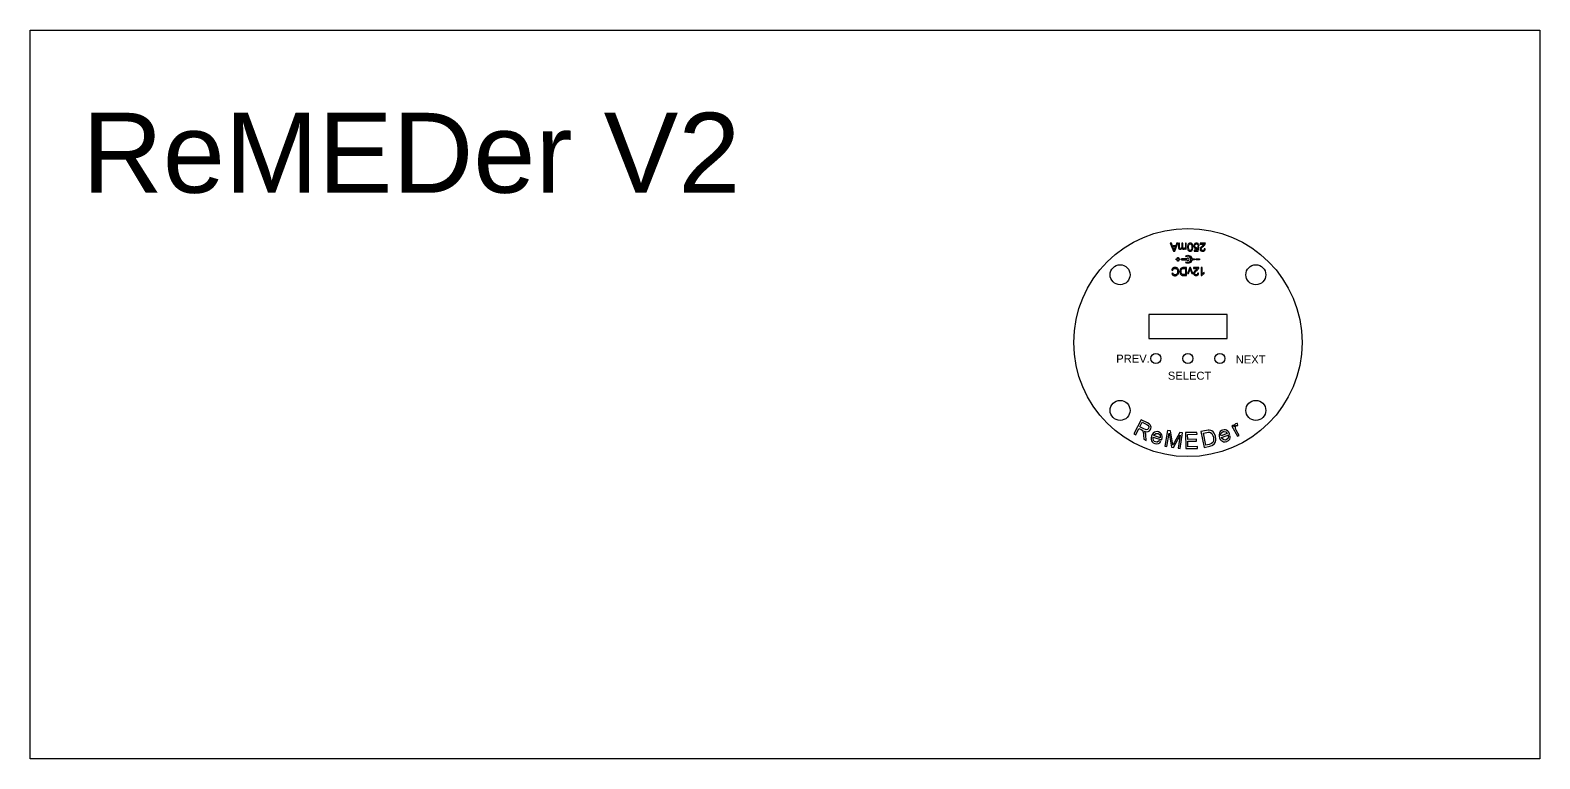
# Model space of a CAD drawing. Header units: inches. Extents: x 210.2 to 274.2, y 156.8 to 168.6.
# Drawn here: x 255.35 to 274.22, y 159.45 to 168.57 of the extents above; entities that cross this region are included whole.
import ezdxf

# ---------------------------------------------------------------- set-up
doc = ezdxf.new("R2010")
doc.units = ezdxf.units.IN
doc.header["$MEASUREMENT"] = 0
doc.styles.get("Standard").update_dxf_attribs({"font": 'arial.ttf'})

msp = doc.modelspace()

# ---------------------------------------------------------------- linework, layer by layer
at = {"color": 3}
msp.add_lwpolyline([(255.348, 168.566), (274.217, 168.566), (274.217, 159.451), (255.348, 159.451)], close=True, dxfattribs=at)
at = {"color": 2, "flags": 128}
for points in [[(269.64, 165.8), (269.654, 165.8), (269.692, 165.9), (269.678, 165.9), (269.667, 165.87), (269.625, 165.87), (269.614, 165.9), (269.599, 165.9)], [(269.703, 165.84), (269.707, 165.832), (269.713, 165.828), (269.723, 165.826), (269.73, 165.827), (269.739, 165.831), (269.746, 165.839), (269.746, 165.837), (269.753, 165.83), (269.756, 165.828), (269.766, 165.826), (269.77, 165.826), (269.779, 165.83), (269.781, 165.831), (269.788, 165.838), (269.788, 165.828), (269.799, 165.828), (269.799, 165.9), (269.787, 165.9), (269.787, 165.863), (269.787, 165.857), (269.785, 165.848), (269.785, 165.848), (269.779, 165.84), (269.769, 165.837), (269.768, 165.837), (269.759, 165.841), (269.758, 165.843), (269.756, 165.853), (269.756, 165.9), (269.744, 165.9), (269.744, 165.858), (269.743, 165.85), (269.739, 165.842), (269.736, 165.839), (269.726, 165.837), (269.719, 165.839), (269.714, 165.844), (269.714, 165.844), (269.713, 165.855), (269.713, 165.9), (269.701, 165.9), (269.701, 165.851)], [(269.815, 165.847), (269.816, 165.836), (269.817, 165.827), (269.819, 165.821), (269.824, 165.812), (269.826, 165.81), (269.834, 165.803), (269.837, 165.801), (269.848, 165.8), (269.857, 165.801), (269.866, 165.806), (269.872, 165.813), (269.877, 165.823), (269.878, 165.829), (269.88, 165.839), (269.88, 165.851), (269.88, 165.853), (269.88, 165.865), (269.878, 165.876), (269.875, 165.885), (269.871, 165.892), (269.866, 165.896), (269.858, 165.901), (269.848, 165.902), (269.838, 165.901), (269.83, 165.896), (269.823, 165.889), (269.819, 165.879), (269.817, 165.873), (269.815, 165.863), (269.815, 165.851)], [(269.828, 165.855), (269.828, 165.868), (269.831, 165.877), (269.833, 165.884), (269.839, 165.889), (269.848, 165.892), (269.854, 165.89), (269.862, 165.884), (269.863, 165.882), (269.866, 165.875), (269.867, 165.864), (269.868, 165.851), (269.868, 165.845), (269.866, 165.833), (269.864, 165.824), (269.861, 165.817), (269.857, 165.813), (269.848, 165.81), (269.841, 165.812), (269.833, 165.818), (269.833, 165.82), (269.83, 165.827), (269.828, 165.838), (269.828, 165.851)], [(269.892, 165.861), (269.895, 165.851), (269.901, 165.843), (269.904, 165.84), (269.913, 165.836), (269.923, 165.834), (269.932, 165.836), (269.942, 165.84), (269.936, 165.813), (269.896, 165.813), (269.896, 165.802), (269.946, 165.802), (269.956, 165.853), (269.945, 165.854), (269.944, 165.854), (269.937, 165.848), (269.936, 165.847), (269.926, 165.845), (269.919, 165.846), (269.911, 165.851), (269.907, 165.857), (269.905, 165.868), (269.906, 165.877), (269.911, 165.885), (269.916, 165.89), (269.926, 165.892), (269.93, 165.892), (269.938, 165.887), (269.942, 165.883), (269.945, 165.873), (269.958, 165.874), (269.958, 165.877), (269.954, 165.887), (269.948, 165.895), (269.945, 165.897), (269.936, 165.901), (269.926, 165.902), (269.916, 165.901), (269.907, 165.897), (269.9, 165.89), (269.897, 165.886), (269.893, 165.877), (269.892, 165.866)], [(270.003, 165.8), (270.007, 165.8), (270.017, 165.803), (270.025, 165.807), (270.028, 165.81), (270.033, 165.818), (270.035, 165.829), (270.023, 165.83), (270.022, 165.824), (270.017, 165.815), (270.013, 165.812), (270.003, 165.81), (269.998, 165.811), (269.989, 165.815), (269.987, 165.818), (269.984, 165.827), (269.985, 165.832), (269.99, 165.842), (269.994, 165.848), (270.002, 165.855), (270.012, 165.863), (270.013, 165.864), (270.021, 165.872), (270.028, 165.879), (270.031, 165.883), (270.036, 165.892), (270.037, 165.9), (269.971, 165.9), (269.971, 165.888), (270.02, 165.888), (270.015, 165.882), (270.011, 165.878), (270.001, 165.869), (269.996, 165.865), (269.988, 165.858), (269.982, 165.852), (269.979, 165.848), (269.974, 165.839), (269.973, 165.838), (269.971, 165.827), (269.971, 165.825), (269.974, 165.816), (269.98, 165.808), (269.983, 165.805), (269.992, 165.801)], [(269.629, 165.859), (269.663, 165.859), (269.652, 165.83), (269.649, 165.821), (269.647, 165.811), (269.647, 165.812), (269.644, 165.821), (269.64, 165.832)], [(269.618, 165.523), (269.62, 165.516), (269.623, 165.511), (269.627, 165.507), (269.632, 165.503), (269.633, 165.501), (269.638, 165.499), (269.644, 165.497), (269.65, 165.495), (269.657, 165.495), (269.664, 165.495), (269.67, 165.497), (269.676, 165.498), (269.681, 165.501), (269.686, 165.504), (269.691, 165.508), (269.695, 165.513), (269.698, 165.519), (269.7, 165.521), (269.701, 165.527), (269.703, 165.533), (269.704, 165.539), (269.704, 165.546), (269.704, 165.548), (269.704, 165.555), (269.703, 165.561), (269.701, 165.567), (269.699, 165.573), (269.696, 165.578), (269.692, 165.584), (269.688, 165.588), (269.684, 165.592), (269.682, 165.593), (269.676, 165.595), (269.671, 165.597), (269.664, 165.598), (269.657, 165.598), (269.654, 165.598), (269.647, 165.597), (269.641, 165.596), (269.636, 165.593), (269.631, 165.59), (269.628, 165.587), (269.624, 165.583), (269.621, 165.577), (269.618, 165.572), (269.616, 165.565), (269.629, 165.562), (269.63, 165.565), (269.632, 165.571), (269.636, 165.576), (269.64, 165.581), (269.641, 165.582), (269.646, 165.585), (269.652, 165.586), (269.658, 165.587), (269.664, 165.587), (269.67, 165.585), (269.675, 165.582), (269.68, 165.579), (269.684, 165.574), (269.687, 165.568), (269.688, 165.565), (269.689, 165.559), (269.69, 165.553), (269.691, 165.546), (269.691, 165.545), (269.69, 165.539), (269.689, 165.533), (269.688, 165.527), (269.685, 165.521), (269.681, 165.516), (269.676, 165.512), (269.675, 165.511), (269.67, 165.508), (269.664, 165.507), (269.657, 165.506), (269.652, 165.507), (269.646, 165.508), (269.641, 165.511), (269.637, 165.515), (269.633, 165.521), (269.631, 165.527), (269.617, 165.524)], [(269.719, 165.54), (269.72, 165.534), (269.721, 165.528), (269.723, 165.522), (269.723, 165.52), (269.726, 165.515), (269.73, 165.509), (269.734, 165.505), (269.737, 165.503), (269.743, 165.5), (269.749, 165.498), (269.753, 165.497), (269.759, 165.497), (269.767, 165.497), (269.801, 165.497), (269.801, 165.597), (269.765, 165.597), (269.761, 165.596), (269.755, 165.596), (269.749, 165.595), (269.749, 165.595), (269.743, 165.593), (269.737, 165.59), (269.737, 165.59), (269.732, 165.586), (269.728, 165.581), (269.726, 165.578), (269.724, 165.573), (269.721, 165.566), (269.721, 165.565), (269.72, 165.559), (269.719, 165.553), (269.719, 165.546)], [(269.732, 165.546), (269.733, 165.553), (269.733, 165.56), (269.735, 165.565), (269.736, 165.568), (269.739, 165.573), (269.742, 165.578), (269.745, 165.58), (269.751, 165.583), (269.754, 165.584), (269.759, 165.584), (269.767, 165.585), (269.788, 165.585), (269.788, 165.509), (269.767, 165.509), (269.761, 165.509), (269.755, 165.509), (269.75, 165.51), (269.746, 165.513), (269.741, 165.516), (269.737, 165.522), (269.735, 165.526), (269.734, 165.532), (269.733, 165.538), (269.732, 165.546)], [(269.842, 165.568), (269.843, 165.57), (269.845, 165.577), (269.847, 165.582), (269.848, 165.58), (269.85, 165.573), (269.852, 165.568), (269.867, 165.524), (269.88, 165.524), (269.853, 165.597), (269.841, 165.597), (269.814, 165.524), (269.827, 165.524)], [(269.89, 165.52), (269.891, 165.514), (269.894, 165.509), (269.898, 165.504), (269.902, 165.501), (269.908, 165.498), (269.914, 165.497), (269.921, 165.496), (269.927, 165.497), (269.933, 165.498), (269.939, 165.5), (269.943, 165.504), (269.947, 165.507), (269.95, 165.513), (269.952, 165.518), (269.953, 165.525), (269.941, 165.526), (269.94, 165.522), (269.938, 165.516), (269.935, 165.512), (269.933, 165.51), (269.927, 165.507), (269.921, 165.506), (269.918, 165.506), (269.912, 165.508), (269.907, 165.511), (269.906, 165.513), (269.903, 165.517), (269.902, 165.524), (269.902, 165.527), (269.904, 165.532), (269.908, 165.538), (269.91, 165.541), (269.914, 165.545), (269.918, 165.549), (269.924, 165.554), (269.93, 165.56), (269.933, 165.562), (269.938, 165.567), (269.942, 165.571), (269.946, 165.575), (269.948, 165.577), (269.952, 165.583), (269.954, 165.588), (269.955, 165.59), (269.955, 165.597), (269.889, 165.597), (269.889, 165.585), (269.938, 165.585), (269.937, 165.583), (269.933, 165.578), (269.93, 165.575), (269.926, 165.571), (269.919, 165.566), (269.919, 165.565), (269.913, 165.56), (269.908, 165.556), (269.903, 165.552), (269.9, 165.548), (269.898, 165.546), (269.895, 165.541), (269.892, 165.536), (269.89, 165.53), (269.89, 165.524)], [(269.985, 165.597), (269.985, 165.496), (269.993, 165.496), (269.995, 165.5), (269.999, 165.505), (270.004, 165.509), (270.006, 165.511), (270.011, 165.515), (270.016, 165.518), (270.022, 165.521), (270.022, 165.533), (270.021, 165.533), (270.015, 165.53), (270.009, 165.527), (270.008, 165.526), (270.002, 165.522), (269.998, 165.518), (269.998, 165.597)], [(269.305, 163.543), (269.323, 163.546), (269.339, 163.555), (269.352, 163.571), (269.356, 163.582), (269.358, 163.602), (269.357, 163.611), (269.348, 163.629), (269.335, 163.641), (269.314, 163.653), (269.236, 163.694), (269.142, 163.518), (269.166, 163.505), (269.207, 163.583), (269.235, 163.569), (269.247, 163.561), (269.256, 163.551), (269.261, 163.533), (269.263, 163.523), (269.265, 163.5), (269.269, 163.45), (269.298, 163.435), (269.293, 163.499), (269.291, 163.514), (269.286, 163.533), (269.276, 163.549), (269.284, 163.547)], [(269.33, 163.609), (269.331, 163.603), (269.327, 163.584), (269.315, 163.571), (269.295, 163.568), (269.289, 163.569), (269.268, 163.578), (269.218, 163.604), (269.249, 163.663), (269.305, 163.633), (269.319, 163.624)], [(270.459, 163.498), (270.422, 163.564), (270.418, 163.572), (270.412, 163.591), (270.414, 163.608), (270.424, 163.619), (270.443, 163.623), (270.439, 163.647), (270.432, 163.647), (270.413, 163.642), (270.401, 163.63), (270.4, 163.626), (270.398, 163.604), (270.387, 163.624), (270.368, 163.613), (270.437, 163.486)], [(269.496, 163.488), (269.491, 163.506), (269.485, 163.517), (269.471, 163.531), (269.453, 163.54), (269.438, 163.544), (269.418, 163.543), (269.4, 163.537), (269.385, 163.525), (269.373, 163.509), (269.364, 163.489), (269.359, 163.468), (269.359, 163.449), (269.364, 163.431), (269.372, 163.418), (269.386, 163.405), (269.405, 163.396), (269.409, 163.395), (269.429, 163.391), (269.448, 163.394), (269.45, 163.395), (269.467, 163.405), (269.481, 163.42), (269.458, 163.431), (269.452, 163.425), (269.436, 163.414), (269.432, 163.414), (269.412, 163.415), (269.399, 163.421), (269.387, 163.437), (269.383, 163.454), (269.386, 163.476), (269.489, 163.441), (269.491, 163.447), (269.496, 163.468)], [(269.472, 163.49), (269.471, 163.468), (269.394, 163.494), (269.401, 163.507), (269.416, 163.519), (269.426, 163.523), (269.446, 163.521), (269.46, 163.514), (269.471, 163.498)], [(269.752, 163.529), (269.717, 163.535), (269.647, 163.406), (269.64, 163.391), (269.632, 163.376), (269.631, 163.383), (269.627, 163.406), (269.603, 163.554), (269.564, 163.56), (269.532, 163.362), (269.557, 163.359), (269.584, 163.527), (269.614, 163.349), (269.638, 163.346), (269.722, 163.501), (269.695, 163.336), (269.72, 163.332)], [(269.817, 163.356), (269.816, 163.424), (269.927, 163.427), (269.926, 163.45), (269.816, 163.448), (269.815, 163.51), (269.933, 163.512), (269.932, 163.535), (269.788, 163.533), (269.791, 163.332), (269.94, 163.335), (269.94, 163.359)], [(270.166, 163.457), (270.164, 163.479), (270.162, 163.487), (270.155, 163.507), (270.147, 163.524), (270.146, 163.525), (270.133, 163.541), (270.116, 163.553), (270.106, 163.558), (270.085, 163.561), (270.073, 163.561), (270.05, 163.557), (269.982, 163.544), (270.022, 163.347), (270.092, 163.361), (270.104, 163.365), (270.123, 163.371), (270.128, 163.374), (270.144, 163.386), (270.148, 163.389), (270.159, 163.407), (270.163, 163.417), (270.166, 163.438)], [(270.139, 163.435), (270.137, 163.426), (270.13, 163.407), (270.114, 163.394), (270.106, 163.39), (270.085, 163.384), (270.043, 163.376), (270.013, 163.526), (270.054, 163.534), (270.07, 163.537), (270.088, 163.537), (270.101, 163.533), (270.117, 163.519), (270.121, 163.514), (270.13, 163.496), (270.137, 163.474), (270.14, 163.455)], [(270.339, 163.516), (270.33, 163.536), (270.317, 163.551), (270.302, 163.561), (270.29, 163.566), (270.271, 163.568), (270.25, 163.563), (270.237, 163.557), (270.222, 163.544), (270.212, 163.527), (270.212, 163.526), (270.208, 163.508), (270.209, 163.489), (270.215, 163.467), (270.224, 163.448), (270.236, 163.433), (270.252, 163.423), (270.265, 163.418), (270.285, 163.417), (270.306, 163.422), (270.309, 163.423), (270.328, 163.434), (270.34, 163.448), (270.341, 163.449), (270.348, 163.467), (270.349, 163.489), (270.324, 163.483), (270.323, 163.474), (270.318, 163.456), (270.315, 163.453), (270.299, 163.441), (270.285, 163.438), (270.266, 163.442), (270.252, 163.453), (270.24, 163.472), (270.341, 163.51)], [(270.291, 163.542), (270.297, 163.537), (270.31, 163.52), (270.235, 163.491), (270.232, 163.505), (270.236, 163.524), (270.241, 163.533), (270.258, 163.545), (270.272, 163.547)]]:
    msp.add_lwpolyline(points, close=True, dxfattribs=at)
at = {"color": 2}
for points in [[(269.689, 165.694), (269.674, 165.694), (269.674, 165.706), (269.689, 165.706), (269.689, 165.721), (269.701, 165.721), (269.701, 165.706), (269.716, 165.706), (269.716, 165.694), (269.701, 165.694), (269.701, 165.678), (269.689, 165.678)], [(269.965, 165.694), (269.922, 165.694), (269.922, 165.706), (269.965, 165.706)]]:
    msp.add_lwpolyline(points, close=True, dxfattribs=at)
for points in [[(269.805, 165.706), (269.739, 165.706), (269.739, 165.694), (269.805, 165.694, 5.094842)], [(269.8, 165.667, 1.732051), (269.8, 165.733), (269.794, 165.743, -0.537946), (269.869, 165.706), (269.9, 165.706), (269.9, 165.694), (269.869, 165.694, -0.537946), (269.794, 165.657)]]:
    msp.add_lwpolyline(points, format="xyb", close=True, dxfattribs=at)
at = {"color": 1}
msp.add_lwpolyline([(269.329, 164.709), (270.309, 164.709), (270.309, 165.009), (269.329, 165.009)], close=True, dxfattribs=at)
for centre, radius in [((269.819, 164.659), 1.427), ((268.971, 165.507), 0.125), ((270.668, 165.507), 0.125), ((269.419, 164.459), 0.0625), ((269.819, 164.459), 0.0625), ((270.219, 164.459), 0.0625), ((268.971, 163.81), 0.125), ((270.668, 163.81), 0.125)]:
    msp.add_circle(centre, radius, dxfattribs=at)

# ---------------------------------------------------------------- texts
at = {"color": 2, "attachment_point": 1}
for s, width, heights, insert, char_height in [('ReMEDer V2', 10.7383, [1.597], (255.997, 167.533), 1), ('PREV.', 1.0788, [0], (268.923, 164.507), 0.1), ('NEXT', 1.0788, [0], (270.416, 164.498), 0.1), ('SELECT', 1.0788, [0], (269.568, 164.294), 0.1)]:
    msp.add_mtext_dynamic_manual_height_columns(s, width=width, gutter_width=1, heights=heights, dxfattribs=dict(at, insert=insert, char_height=char_height))

doc.saveas('drawing.dxf')
